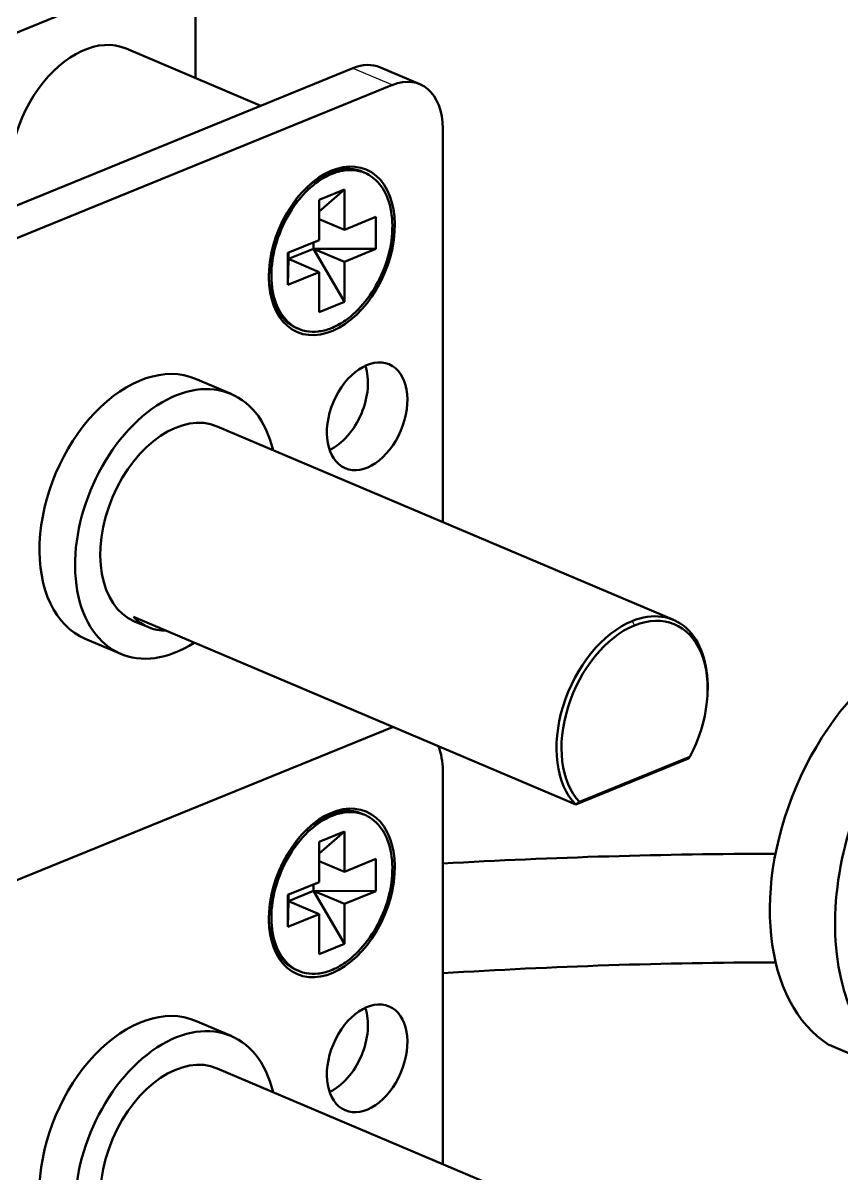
# Model space of a CAD drawing. Header units: millimetres. Extents: x 0 to 420, y 0 to 297.
# Drawn here: x 138.32 to 149.92, y 161.38 to 177.68 of the extents above; entities that cross this region are included whole.
import ezdxf

# ---------------------------------------------------------------- set-up
doc = ezdxf.new("R2010")
doc.units = ezdxf.units.MM
doc.header["$LTSCALE"] = 0.75
doc.layers.add('Visible', color=7, linetype='Continuous', lineweight=50)
doc.layers.add('Visible Narrow', color=7, linetype='Continuous', lineweight=25)

msp = doc.modelspace()

# ---------------------------------------------------------------- linework, layer by layer
at = {"layer": 'Visible', "extrusion": (-4.13746e-17, 0.909404, 0.415914)}
for p, q in [((140.053, 178.292), (136.126, 176.69)), ((140.767, 176.905), (140.767, 177.673)), ((139.782, 177.322), (141.69, 176.513)), ((143.944, 176.818), (143.384, 177.056)), ((142.993, 177.044), (135.853, 174.132)), ((136.413, 173.895), (143.553, 176.807)), ((144.267, 176.189), (144.267, 170.616)), ((142.655, 175.56), (142.69, 175.546)), ((142.518, 175.18), (142.875, 175.325)), ((142.518, 175.013), (142.875, 175.325)), ((142.875, 175.325), (142.875, 174.757)), ((142.518, 175.18), (142.518, 174.611)), ((143.321, 174.939), (142.875, 174.757)), ((143.321, 174.939), (143.321, 174.484)), ((142.518, 174.908), (142.875, 174.757)), ((142.518, 174.611), (142.072, 174.429)), ((142.08, 174.342), (142.437, 174.488)), ((142.437, 174.578), (142.437, 174.488)), ((142.437, 174.488), (143.321, 174.484)), ((142.437, 174.488), (142.875, 174.302)), ((142.875, 173.734), (142.437, 174.488)), ((143.321, 174.484), (142.875, 174.302)), ((142.072, 174.429), (142.072, 173.975)), ((142.072, 173.975), (142.08, 174.342)), ((142.08, 174.433), (142.08, 174.342)), ((142.08, 174.342), (142.518, 174.157)), ((142.875, 174.302), (142.875, 173.734)), ((142.518, 174.157), (142.072, 173.975)), ((142.518, 174.157), (142.518, 173.588)), ((141.874, 173.719), (141.909, 173.704)), ((142.518, 173.588), (142.875, 173.734)), ((140.764, 172.645), (141.268, 172.431)), ((141.073, 171.971), (147.535, 169.23)), ((139.885, 169.272), (146.151, 166.614)), ((139.902, 169.209), (140.098, 169.126)), ((139.202, 168.963), (139.706, 168.749)), ((148.019, 168.215), (148.02, 168.243)), ((136.413, 164.801), (143.553, 167.713)), ((143.553, 167.713), (136.413, 164.801)), ((146.202, 166.651), (147.767, 167.289)), ((147.748, 167.265), (146.151, 166.614)), ((144.267, 167.095), (144.267, 161.522)), ((142.655, 166.466), (142.69, 166.451)), ((142.518, 166.086), (142.875, 166.231)), ((142.518, 165.919), (142.875, 166.231)), ((142.875, 166.231), (142.875, 165.663)), ((142.518, 166.086), (142.518, 165.517)), ((142.518, 165.814), (142.875, 165.663)), ((143.321, 165.845), (142.875, 165.663)), ((143.321, 165.845), (143.321, 165.39)), ((142.518, 165.517), (142.072, 165.335)), ((142.437, 165.484), (142.437, 165.394)), ((142.072, 165.335), (142.072, 164.881)), ((142.08, 165.248), (142.437, 165.394)), ((142.08, 165.339), (142.08, 165.248)), ((142.437, 165.394), (143.321, 165.39)), ((142.437, 165.394), (142.875, 165.208)), ((142.875, 164.64), (142.437, 165.394)), ((143.321, 165.39), (142.875, 165.208)), ((142.072, 164.881), (142.08, 165.248)), ((142.08, 165.248), (142.518, 165.063)), ((142.875, 165.208), (142.875, 164.64)), ((142.518, 165.063), (142.072, 164.881)), ((142.518, 165.063), (142.518, 164.494)), ((141.874, 164.625), (141.909, 164.61)), ((142.518, 164.494), (142.875, 164.64)), ((140.764, 163.551), (141.268, 163.337)), ((149.74, 163.209), (150.196, 163.016)), ((141.073, 162.877), (147.535, 160.136))]:
    msp.add_line(p, q, dxfattribs=at)
at = {"layer": 'Visible'}
for centre, major_axis, start_param, end_param in [((140.053, 177.382), (0.39, 0.921), -0.992149, 0.578647), ((139.196, 175.942), (0.586, 1.381), 0, 2.482365), ((142.993, 176.135), (0.39, 0.921), 0, 0.578647), ((142.661, 174.472), (0.469, 1.105), -0.024403, 1.010702), ((142.136, 174.694), (0.469, 1.105), -0.40107, -0.374711), ((142.486, 174.546), (0.348, 0.821), 1.015469, 2.126124), ((142.661, 174.472), (0.469, 1.105), 2.130891, 3.165995), ((142.136, 174.694), (0.469, 1.105), 3.516303, 3.542663), ((139.983, 170.804), (0.781, 1.841), 0, 3.141593), ((142.636, 172.352), (0.312, 0.736), 3.767219, 5.657558), ((146.984, 167.834), (0.566, 1.335), 4.576625, 6.861832), ((142.661, 165.378), (0.469, 1.105), -0.024403, 1.010702), ((142.136, 165.6), (0.469, 1.105), -0.40107, -0.374711), ((142.486, 165.452), (0.348, 0.821), 1.015469, 2.126124), ((142.661, 165.378), (0.469, 1.105), 2.130891, 3.165995), ((142.136, 165.6), (0.469, 1.105), 3.516303, 3.542663), ((139.983, 161.71), (0.781, 1.841), 0, 3.141593), ((142.636, 163.258), (0.312, 0.736), 3.767219, 5.657558)]:
    msp.add_ellipse(centre, major_axis=major_axis, ratio=0.649332, start_param=start_param, end_param=end_param, dxfattribs=at)
at = {"layer": 'Visible', "extrusion": (4.99822e-16, 1.35449e-16, -1)}
for centre, start_param, end_param in [((143.553, 175.897), -0.578647, 0.992149), ((142.486, 174.546), -0.649713, -0.46727), ((143.553, 166.803), -0.578647, -0.573306)]:
    msp.add_ellipse(centre, major_axis=(0.39, 0.921), ratio=0.649332, start_param=start_param, end_param=end_param, dxfattribs=at)
at = {"layer": 'Visible', "extrusion": (4.48718e-16, 1.57126e-16, -1)}
for centre, start_param, end_param in [((142.696, 174.457), 1.570796326795353, 7.853981633974939), ((142.696, 165.363), 1.570796326794976, 7.853981633974563)]:
    msp.add_ellipse(centre, major_axis=(0.488, 1.151), ratio=0.649332, start_param=start_param, end_param=end_param, dxfattribs=at)
at = {"layer": 'Visible', "extrusion": (4.39281e-16, 1.10971e-16, -1)}
for centre in [(142.486, 174.546), (142.486, 165.452)]:
    msp.add_ellipse(centre, major_axis=(0.39, 0.921), ratio=0.649332, start_param=3.608863, end_param=3.791305, dxfattribs=at)
at = {"layer": 'Visible'}
for centre in [(143.196, 172.114), (143.196, 163.02)]:
    msp.add_ellipse(centre, major_axis=(0.312, 0.736), ratio=0.649332, dxfattribs=at)
at = {"layer": 'Visible', "extrusion": (3.84953e-16, 1.84172e-16, -1)}
for centre, major_axis, start_param, end_param in [((140.487, 170.59), (0.781, 1.841), 2.380849, 7.00592), ((143.553, 168.622), (0.39, 0.921), 2.557647, 2.562945), ((142.486, 165.452), (0.39, 0.921), -0.649713, -0.46727), ((140.487, 161.496), (0.781, 1.841), 2.380849, 7.00592)]:
    msp.add_ellipse(centre, major_axis=major_axis, ratio=0.649332, start_param=start_param, end_param=end_param, dxfattribs=at)
at = {"layer": 'Visible', "extrusion": (4.64603e-16, 1.70669e-16, -1)}
for centre, start_param, end_param in [((140.487, 170.59), 3.141593, 6.283185), ((140.683, 170.507), 2.879171, 3.404014), ((146.949, 167.849), -0.578648, 1.023274), ((140.487, 161.496), 3.141593, 6.283185)]:
    msp.add_ellipse(centre, major_axis=(0.586, 1.381), ratio=0.649332, start_param=start_param, end_param=end_param, dxfattribs=at)
at = {"layer": 'Visible', "extrusion": (2.29744e-16, 2.00703e-16, -1)}
msp.add_ellipse((151.185, 166.052), major_axis=(1.25, 2.946), ratio=0.649323, start_param=3.247506, end_param=6.283185, dxfattribs=at)
at = {"layer": 'Visible', "extrusion": (4.52363e-16, 1.6572e-16, -1)}
msp.add_ellipse((146.949, 167.849), major_axis=(0.586, 1.381), ratio=0.649332, start_param=3.404014, end_param=5.704537, dxfattribs=at)
at = {"layer": 'Visible', "extrusion": (6.5906e-16, 6.00444e-17, -1)}
msp.add_ellipse((146.984, 167.834), major_axis=(0.566, 1.335), ratio=0.649332, start_param=3.419331, end_param=5.704539, dxfattribs=at)
at = {"layer": 'Visible', "extrusion": (1.45548e-16, 2.35562e-16, -1)}
msp.add_ellipse((143.553, 166.803), major_axis=(0.39, 0.921), ratio=0.649332, start_param=0.573306, end_param=0.992149, dxfattribs=at)
at = {"layer": 'Visible', "extrusion": (4.5741e-16, 4.1953e-16, -1)}
msp.add_ellipse((149.146, 150.945), major_axis=(36, 0), ratio=0.415914, start_param=4.576438, end_param=4.707783, dxfattribs=at)
at = {"layer": 'Visible', "extrusion": (4.48462e-16, 1.41974e-16, -1)}
msp.add_ellipse((149.146, 150.945), major_axis=(32.3, 0), ratio=0.415914, start_param=4.560751, end_param=4.707329, dxfattribs=at)
at = {"layer": 'Visible'}
for points, knots in [([(142.892, 175.599), (142.834, 175.593), (142.775, 175.578), (142.644, 175.528), (142.573, 175.49), (142.403, 175.371), (142.308, 175.28), (142.135, 175.062), (142.058, 174.936), (141.933, 174.66), (141.887, 174.512), (141.837, 174.218), (141.833, 174.075), (141.866, 173.816), (141.902, 173.702), (142.007, 173.515), (142.073, 173.442), (142.208, 173.356), (142.268, 173.332), (142.387, 173.31), (142.443, 173.308), (142.501, 173.315)], [-0.3778797, -0.3778797, -0.3778797, -0.3778797, -0.3529129, -0.3529129, -0.3228973, -0.3228973, -0.2798679, -0.2798679, -0.2352348, -0.2352348, -0.1889403, -0.1889403, -0.1426457, -0.1426457, -0.0980126, -0.0980126, -0.0549831, -0.0549831, -0.0249671, -0.0249671, 0, 0, 0, 0]), ([(142.501, 173.315), (142.559, 173.321), (142.618, 173.335), (142.749, 173.385), (142.82, 173.424), (142.99, 173.543), (143.084, 173.633), (143.258, 173.851), (143.335, 173.977), (143.46, 174.254), (143.506, 174.401), (143.556, 174.695), (143.56, 174.838), (143.527, 175.097), (143.491, 175.211), (143.386, 175.398), (143.319, 175.471), (143.185, 175.557), (143.124, 175.581), (143.006, 175.603), (142.95, 175.605), (142.892, 175.599)], [-0.3778797, -0.3778797, -0.3778797, -0.3778797, -0.3529135, -0.3529135, -0.3228973, -0.3228973, -0.2798679, -0.2798679, -0.2352348, -0.2352348, -0.1889403, -0.1889403, -0.1426457, -0.1426457, -0.0980126, -0.0980126, -0.0549831, -0.0549831, -0.0249671, -0.0249671, 0, 0, 0, 0]), ([(151.366, 162.544), (151.318, 162.552), (151.271, 162.563), (151.225, 162.576), (150.49, 162.775), (149.961, 163.521), (149.847, 164.495), (149.733, 165.464), (150.032, 166.627), (150.59, 167.485), (151.156, 168.357), (151.969, 168.884), (152.638, 168.84), (152.896, 168.823), (153.129, 168.721), (153.322, 168.552)], [30.26396, 30.26396, 30.26396, 30.26396, 30.328019, 30.328019, 30.328019, 31.336783, 31.336783, 31.336783, 32.341081, 32.341081, 32.341081, 33.361479, 33.361479, 33.361479, 33.754733, 33.754733, 33.754733, 33.754733]), ([(142.892, 166.505), (142.834, 166.499), (142.775, 166.484), (142.644, 166.434), (142.573, 166.396), (142.403, 166.277), (142.308, 166.186), (142.135, 165.968), (142.058, 165.842), (141.933, 165.566), (141.887, 165.418), (141.837, 165.124), (141.833, 164.981), (141.866, 164.722), (141.902, 164.608), (142.007, 164.421), (142.073, 164.348), (142.208, 164.262), (142.268, 164.238), (142.387, 164.216), (142.443, 164.214), (142.501, 164.22)], [-0.3778797, -0.3778797, -0.3778797, -0.3778797, -0.3529129, -0.3529129, -0.3228973, -0.3228973, -0.2798679, -0.2798679, -0.2352348, -0.2352348, -0.1889403, -0.1889403, -0.1426457, -0.1426457, -0.0980126, -0.0980126, -0.0549831, -0.0549831, -0.0249671, -0.0249671, 0, 0, 0, 0]), ([(142.501, 164.22), (142.559, 164.227), (142.618, 164.241), (142.749, 164.291), (142.82, 164.33), (142.99, 164.449), (143.084, 164.539), (143.258, 164.757), (143.335, 164.883), (143.46, 165.159), (143.506, 165.307), (143.556, 165.601), (143.56, 165.744), (143.527, 166.003), (143.491, 166.117), (143.386, 166.304), (143.319, 166.377), (143.185, 166.463), (143.124, 166.487), (143.006, 166.509), (142.95, 166.511), (142.892, 166.505)], [-0.3778797, -0.3778797, -0.3778797, -0.3778797, -0.3529135, -0.3529135, -0.3228973, -0.3228973, -0.2798679, -0.2798679, -0.2352348, -0.2352348, -0.1889403, -0.1889403, -0.1426457, -0.1426457, -0.0980126, -0.0980126, -0.0549831, -0.0549831, -0.0249671, -0.0249671, 0, 0, 0, 0])]:
    msp.add_open_spline(points, degree=3, knots=knots, dxfattribs=at)
for points in [[(142.217, 175.17), (142.229, 175.182), (142.242, 175.197), (142.255, 175.212)], [(141.847, 174.249), (141.849, 174.269), (141.85, 174.288), (141.85, 174.305)], [(147.767, 167.289), (147.76, 167.281), (147.754, 167.273), (147.748, 167.265)], [(146.151, 166.614), (146.168, 166.626), (146.185, 166.639), (146.202, 166.651)], [(142.217, 166.076), (142.229, 166.088), (142.242, 166.103), (142.255, 166.118)], [(141.847, 165.155), (141.849, 165.175), (141.85, 165.194), (141.85, 165.211)]]:
    msp.add_open_spline(points, degree=3, dxfattribs=at)
at = {"layer": 'Visible Narrow', "extrusion": (-4.13746e-17, 0.909404, 0.415914)}
for p, q in [((142.993, 177.044), (143.553, 176.807)), ((146.949, 169.213), (146.984, 169.153))]:
    msp.add_line(p, q, dxfattribs=at)

doc.saveas('drawing.dxf')
